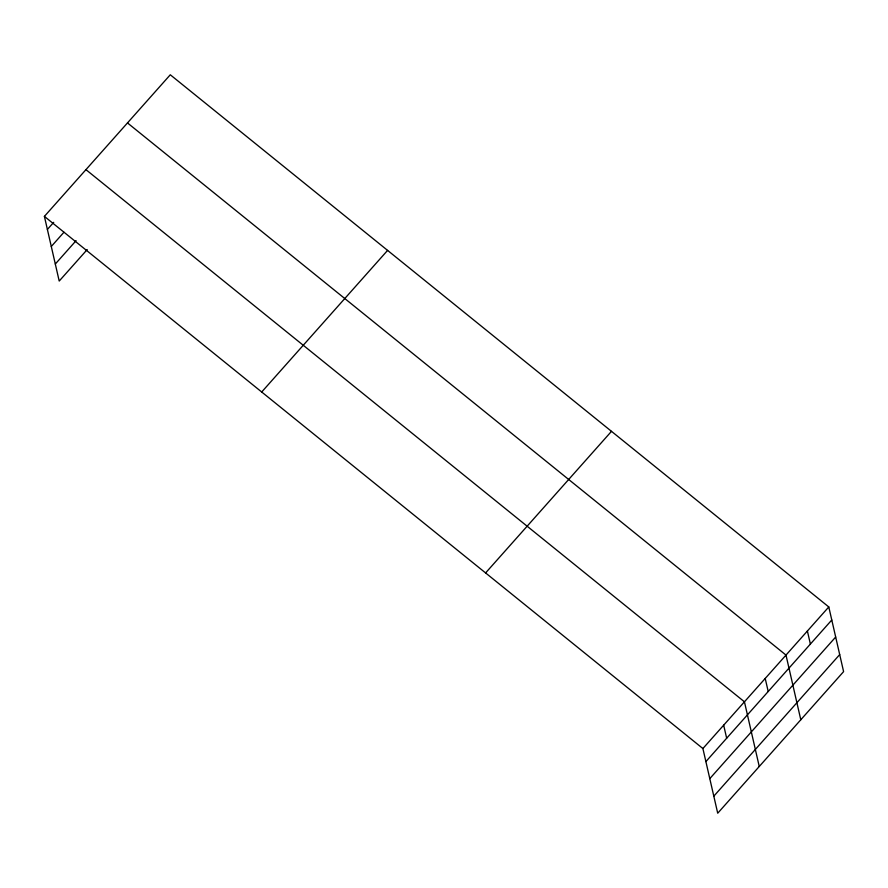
<?xml version="1.0" encoding="UTF-8"?>
<svg xmlns="http://www.w3.org/2000/svg" width="888" height="888" viewBox="0 0 888 888"><rect width="100%" height="100%" fill="white"/><g stroke="black" fill="none" stroke-linecap="round" stroke-linejoin="round"><path stroke-width="1.33" d="M44.4 216.383L170.285 74.781L828.793 606.948L843.6 671.617L717.715 813.219L702.896 748.54L44.4 216.383L59.207 281.052L87.213 249.561M47.386 229.437L53.713 222.333M51.293 246.476L63.936 232.245M55.311 264.025L76.079 240.659M261.705 391.997L387.59 250.394M485.592 572.938L611.488 431.335M702.896 748.54L828.793 606.948M705.893 761.593L831.779 620.002M709.79 778.632L835.675 637.029M713.808 796.181L839.704 654.578M127.484 122.933L785.991 655.089L800.798 719.757M85.947 169.652L744.444 701.82L759.251 766.488M807.392 631.013L810.378 644.066M765.212 678.454L768.209 691.508M723.676 725.185L726.662 738.228"/></g></svg>
